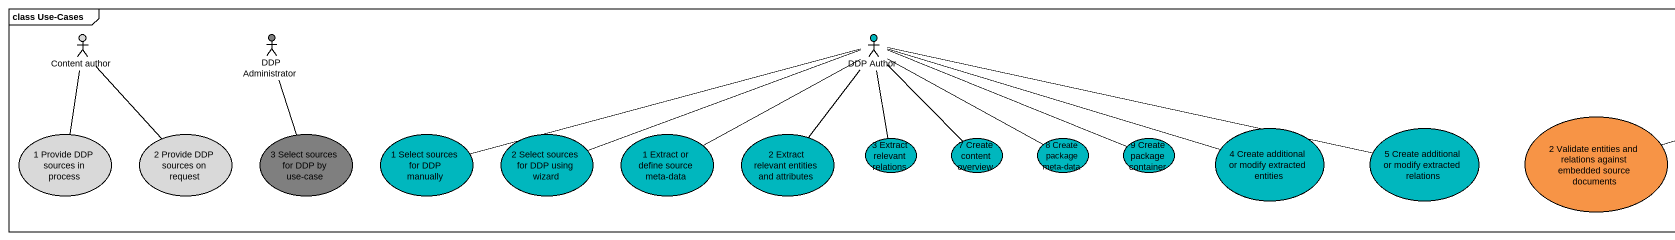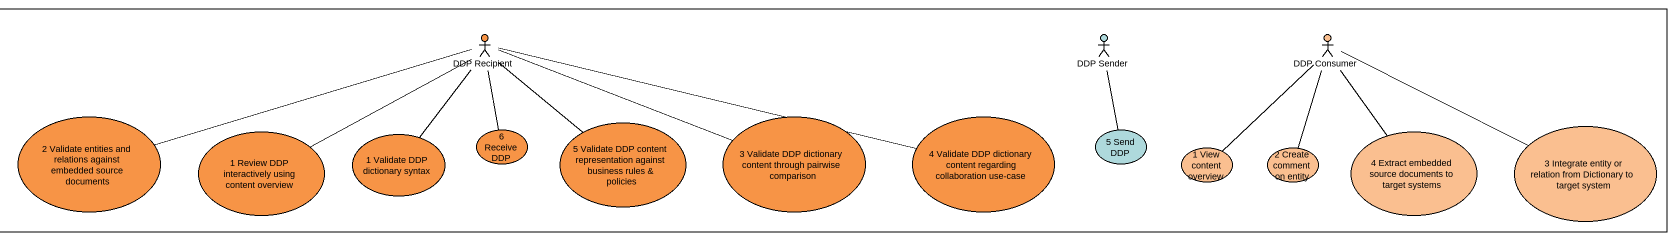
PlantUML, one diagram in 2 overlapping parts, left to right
@startuml
mainframe class Use-Cases
actor "Content author" as Content_author #D9D9D9
actor "DDP Administrator" as DDP_Administrator #7F7F7F
actor "DDP Author" as DDP_Author #00B7BE
actor "DDP Recipient" as DDP_Recipient #F79446
actor "DDP Sender" as DDP_Sender #AED9DC
actor "DDP Consumer" as DDP_Consumer #FABF90
usecase "1 Provide DDP sources in process" as u1_Provide_DDP_sources_in #D9D9D9
usecase "2 Provide DDP sources on request" as u2_Provide_DDP_sources_on #D9D9D9
usecase "3 Select sources for DDP by use-case" as u3_Select_sources_for_DDP_by #7F7F7F
usecase "1 Select sources for DDP manually" as u1_Select_sources_for_DDP #00B7BE
usecase "2 Select sources for DDP using wizard" as u2_Select_sources_for_DDP #00B7BE
usecase "1 Extract or define source meta-data" as u1_Extract_or_define_source #00B7BE
usecase "2 Extract relevant entities and attributes" as u2_Extract_relevant_entities #00B7BE
usecase "3 Extract relevant relations" as u3_Extract_relevant_relations #00B7BE
usecase "7 Create content overview" as u7_Create_content_overview #00B7BE
usecase "8 Create package meta-data" as u8_Create_package_meta_data #00B7BE
usecase "9 Create package container" as u9_Create_package_container #00B7BE
usecase "4 Create additional or modify extracted entities" as u4_Create_additional_or #00B7BE
usecase "5 Create additional or modify extracted relations" as u5_Create_additional_or #00B7BE
usecase "2 Validate entities and relations against embedded source documents" as u2_Validate_entities_and #F79446
usecase "1 Review DDP interactively using content overview" as u1_Review_DDP_interactively #F79446
usecase "1 Validate DDP dictionary syntax" as u1_Validate_DDP_dictionary #F79446
usecase "6 Receive DDP" as u6_Receive_DDP #F79446
usecase "5 Validate DDP content representation against business rules & policies" as u5_Validate_DDP_content #F79446
usecase "3 Validate DDP dictionary content through pairwise comparison" as u3_Validate_DDP_dictionary #F79446
usecase "4 Validate DDP dictionary content regarding collaboration use-case" as u4_Validate_DDP_dictionary #F79446
usecase "5 Send DDP" as u5_Send_DDP #AED9DC
usecase "4 Extract embedded source documents to target systems" as u4_Extract_embedded_source #FABF90
usecase "3 Integrate entity or relation from Dictionary to target system" as u3_Integrate_entity_or #FABF90
usecase "1 View content overview" as u1_View_content_overview #FABF90
usecase "2 Create comment on entity" as u2_Create_comment_on_entity #FABF90
u1_Provide_DDP_sources_in -up- Content_author
u2_Provide_DDP_sources_on -up- Content_author
u3_Select_sources_for_DDP_by -up- DDP_Administrator
u1_Select_sources_for_DDP -right- DDP_Author
u2_Select_sources_for_DDP -right- DDP_Author
u1_Extract_or_define_source -right- DDP_Author
u2_Extract_relevant_entities -up- DDP_Author
u3_Extract_relevant_relations -up- DDP_Author
u7_Create_content_overview -up- DDP_Author
u8_Create_package_meta_data -left- DDP_Author
u9_Create_package_container -left- DDP_Author
u4_Create_additional_or -left- DDP_Author
u5_Create_additional_or -left- DDP_Author
u2_Validate_entities_and -right- DDP_Recipient
u1_Review_DDP_interactively -right- DDP_Recipient
u1_Validate_DDP_dictionary -up- DDP_Recipient
u6_Receive_DDP -up- DDP_Recipient
u5_Validate_DDP_content -up- DDP_Recipient
u3_Validate_DDP_dictionary -left- DDP_Recipient
u4_Validate_DDP_dictionary -left- DDP_Recipient
u5_Send_DDP -up- DDP_Sender
u4_Extract_embedded_source -up- DDP_Consumer
u3_Integrate_entity_or -left- DDP_Consumer
u1_View_content_overview -up- DDP_Consumer
u2_Create_comment_on_entity -up- DDP_Consumer
@enduml
